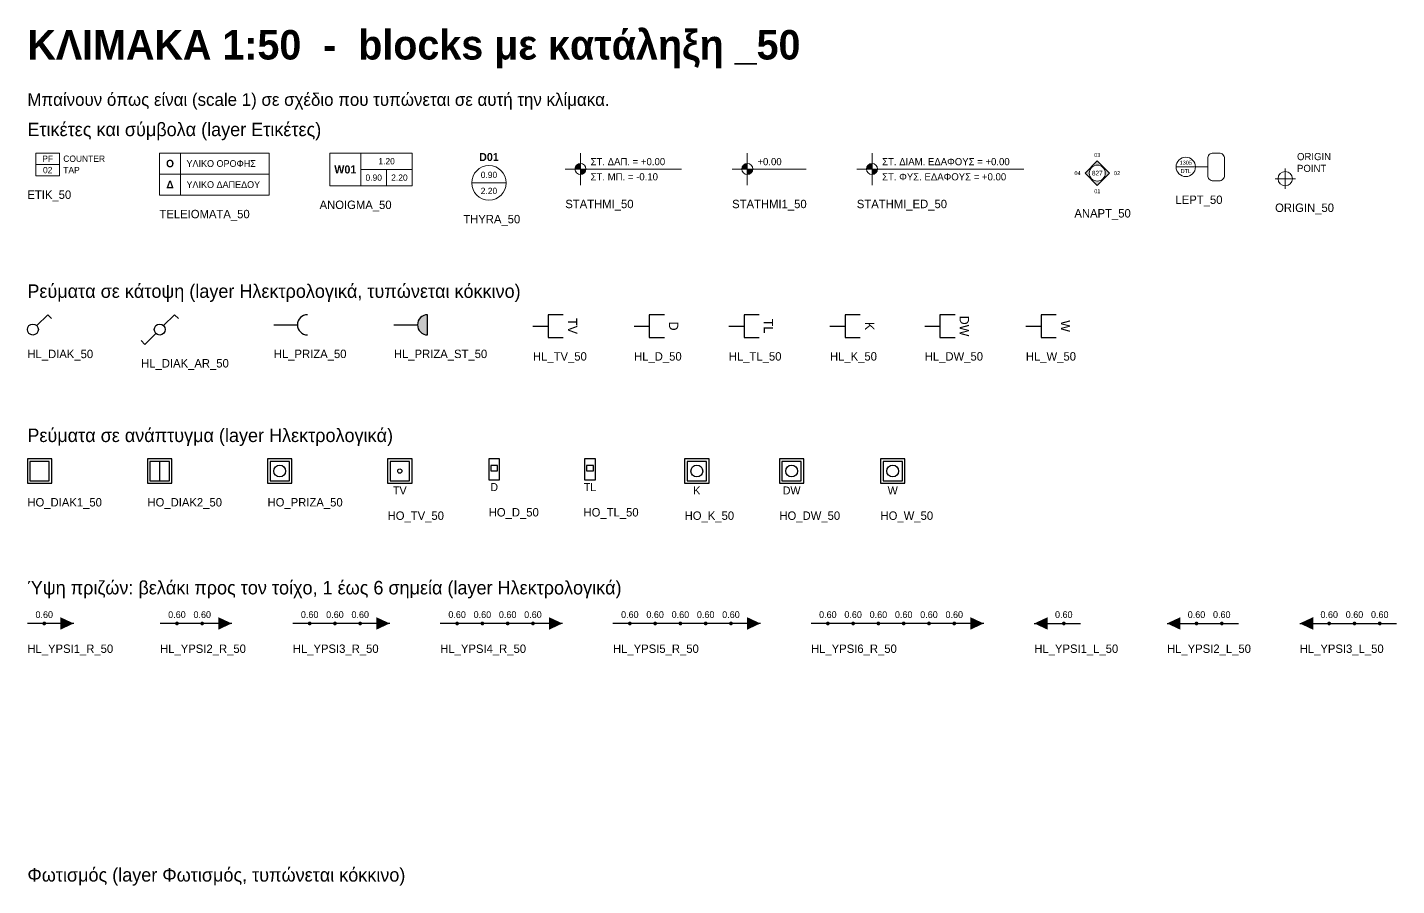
# Model space of a CAD drawing. Extents: x 0 to 269, y -106 to 0.
# Drawn here: x 46.35 to 62.6, y -10.16 to 0.03 of the extents above; entities that cross this region are included whole.
import ezdxf
from ezdxf.enums import TextEntityAlignment as Align

# ---------------------------------------------------------------- set-up
doc = ezdxf.new("R2010")
doc.units = 0
doc.layers.add('KIT-Οδηγίες', color=140, linetype='Continuous', plot=False)
doc.layers.add('Ετικέτες', color=61, linetype='Continuous', lineweight=18)
doc.layers.add('Ηλεκτρολογικά', color=1, linetype='Continuous', lineweight=25)
doc.styles.add('KIT', font='Commissioner-Regular.ttf')
doc.styles.add('KIT-B', font='Commissioner-Bold.ttf')

# ---------------------------------------------------------------- blocks, each defined once
blk = doc.blocks.new('ETIK_50')
blk.add_line((0, 0.135), (0.28, 0.135))
blk.add_lwpolyline([(0, 0), (0.28, 0), (0.28, 0.27), (0, 0.27)], close=True)
at = {"style": 'KIT'}
for tag, p in [('ΚΩΔΙΚΟΣ', (0.14, 0.2025)), ('ΑΡΙΘΜΟΣ', (0.14, 0.0675))]:
    blk.add_attdef(tag, text='', height=0.075, dxfattribs=at).set_placement(p, align=Align.MIDDLE_CENTER)
for tag, p in [('ΚΕΙΜΕΝΟ1', (0.325, 0.165)), ('ΚΕΙΜΕΝΟ2', (0.325, 0.03))]:
    blk.add_attdef(tag, p, '', height=0.075, dxfattribs=at)
blk = doc.blocks.new('TELEIOMATA_50')
for p, q in [((0.25, 0), (0.25, 0.5)), ((0, 0.25), (1.3, 0.25))]:
    blk.add_line(p, q)
blk.add_lwpolyline([(0, 0), (1.3, 0), (1.3, 0.5), (0, 0.5)], close=True)
at = {"style": 'KIT-B'}
for s, p in [('Ο', (0.125, 0.375)), ('Δ', (0.125, 0.125))]:
    blk.add_text(s, height=0.09, dxfattribs=at).set_placement(p, align=Align.MIDDLE_CENTER)
at = {"style": 'KIT'}
for tag, p in [('ΟΡΟΦΗ', (0.32, 0.375)), ('ΔΑΠΕΔΟ', (0.32, 0.125))]:
    blk.add_attdef(tag, text='', height=0.08, dxfattribs=at).set_placement(p, align=Align.MIDDLE_LEFT)
blk = doc.blocks.new('ANOIGMA_50')
for p, q in [((0.37, 0), (0.37, 0.39)), ((0.37, 0.195), (0.98, 0.195)), ((0.675, 0), (0.675, 0.195))]:
    blk.add_line(p, q)
blk.add_lwpolyline([(0, 0), (0.98, 0), (0.98, 0.39), (0, 0.39)], close=True)
for tag, height, style, p in [('ΠΛΑΤΟΣ', 0.075, 'KIT', (0.675, 0.2925)), ('ΑΡΙΘΜΟΣ', 0.095, 'KIT-B', (0.185, 0.195)), ('ΠΟΔΙΑ', 0.075, 'KIT', (0.5225, 0.0975)), ('ΠΡΕΚΙ', 0.075, 'KIT', (0.8275, 0.0975))]:
    blk.add_attdef(tag, text='', height=height, dxfattribs=dict(style=style)).set_placement(p, align=Align.MIDDLE_CENTER)
blk = doc.blocks.new('THYRA_50')
blk.add_line((-0.205, 0), (0.205, 0))
blk.add_circle((0, 0), 0.205)
at = {"style": 'KIT-B'}
blk.add_attdef('ΑΡΙΘΜΟΣ', text='', height=0.095, dxfattribs=at).set_placement((0, 0.26), align=Align.CENTER)
at = {"style": 'KIT'}
for tag, p in [('ΠΛΑΤΟΣ', (0, 0.095)), ('ΠΡΕΚΙ', (0, -0.095))]:
    blk.add_attdef(tag, text='', height=0.075, dxfattribs=at).set_placement(p, align=Align.MIDDLE_CENTER)
blk = doc.blocks.new('STATHMI_50')
for points in [[(0, 0), (0, 0.065, 0.414214), (-0.065, 0)], [(0, 0), (0, -0.065, 0.414214), (0.065, 0)]]:
    blk.add_hatch(color=256).paths.add_polyline_path(points)
for p, q in [((0, -0.19), (0, 0.19)), ((-0.18, 0), (1.2, 0))]:
    blk.add_line(p, q)
blk.add_circle((0, 0), 0.065)
at = {"style": 'KIT'}
for tag, p in [('ΔΑΠΕΔΟ', (0.12, 0.045)), ('ΜΠΕΤΟΝ', (0.12, -0.135))]:
    blk.add_attdef(tag, p, '', height=0.085, dxfattribs=at)
blk = doc.blocks.new('STATHMI1_50')
for points in [[(0, 0), (0, 0.065, 0.414214), (-0.065, 0)], [(0, 0), (0, -0.065, 0.414214), (0.065, 0)]]:
    blk.add_hatch(color=256).paths.add_polyline_path(points)
for p, q in [((0, -0.19), (0, 0.19)), ((-0.18, 0), (0.7, 0))]:
    blk.add_line(p, q)
blk.add_circle((0, 0), 0.065)
at = {"style": 'KIT'}
blk.add_attdef('ΣΤΑΘΜΗ', (0.12, 0.045), '', height=0.085, dxfattribs=at)
blk = doc.blocks.new('STATHMI_ED_50')
for points in [[(0, 0), (0, 0.065, 0.414214), (-0.065, 0)], [(0, 0), (0, -0.065, 0.414214), (0.065, 0)]]:
    blk.add_hatch(color=256).paths.add_polyline_path(points)
for p, q in [((0, -0.19), (0, 0.19)), ((-0.18, 0), (1.802, 0))]:
    blk.add_line(p, q)
blk.add_circle((0, 0), 0.065)
at = {"style": 'KIT'}
for tag, p in [('ΔΙΑΜΟΡΦΩΜΕΝΟ', (0.12, 0.045)), ('ΦΥΣΙΚΟ', (0.12, -0.135))]:
    blk.add_attdef(tag, p, '', height=0.085, dxfattribs=at)
blk = doc.blocks.new('ANAPT_50')
h = blk.add_hatch(color=256)
h.paths.add_polyline_path([(0.145, 0), (0, 0.145), (-0.145, 0), (0, -0.145)])
h.paths.add_polyline_path([(-0.095, 0, 1), (0.095, 0, 1)], flags=16)
blk.add_lwpolyline([(0.145, 0), (0, 0.145), (-0.145, 0), (0, -0.145)], close=True)
blk.add_circle((0, 0), 0.095)
at = {"style": 'KIT'}
for s, p in [('03', (0, 0.215)), ('04', (-0.235, 0)), ('02', (0.235, 0)), ('01', (0, -0.215))]:
    blk.add_text(s, height=0.0475, dxfattribs=at).set_placement(p, align=Align.MIDDLE_CENTER)
blk.add_attdef('ΣΧΕΔΙΟ', text='', height=0.055, dxfattribs=at).set_placement((0, 0), align=Align.MIDDLE_CENTER)
blk = doc.blocks.new('LEPT_50')
for p, q in [((-0.115, 0), (0.115, 0)), ((0.115, 0), (0.26, 0))]:
    blk.add_line(p, q)
blk.add_lwpolyline([(0.325, -0.165), (0.395, -0.165, 0.414214), (0.46, -0.1), (0.46, 0.1, 0.414214), (0.395, 0.165), (0.325, 0.165, 0.414214), (0.26, 0.1), (0.26, -0.1, 0.414214)], format="xyb", close=True)
blk.add_circle((0, 0), 0.115)
at = {"style": 'KIT'}
blk.add_text('DTL', height=0.0475, dxfattribs=at).set_placement((0, -0.05), align=Align.MIDDLE_CENTER)
blk.add_attdef('ΣΧΕΔΙΟ', text='', height=0.0475, dxfattribs=at).set_placement((0, 0.05), align=Align.MIDDLE_CENTER)
blk = doc.blocks.new('ORIGIN_50')
at = {"color": 1}
for p, q in [((-0.12, 0), (0.12, 0)), ((0, -0.12), (0, 0.12))]:
    blk.add_line(p, q, dxfattribs=at)
blk.add_circle((0, 0), 0.085, dxfattribs=at)
at = {"color": 1, "style": 'KIT'}
for s, p in [('ORIGIN', (0.14, 0.22)), ('POINT', (0.14, 0.08))]:
    blk.add_text(s, height=0.085, dxfattribs=at).set_placement(p)
blk = doc.blocks.new('HL_DIAK_50')
for p, q in [((0.046, 0.046), (0.176, 0.176)), ((0.176, 0.176), (0.221, 0.131))]:
    blk.add_line(p, q)
blk.add_circle((0, 0), 0.065)
blk = doc.blocks.new('HL_DIAK_AR_50')
for p, q in [((0.046, 0.046), (0.176, 0.176)), ((0.176, 0.176), (0.221, 0.131)), ((-0.176, -0.176), (-0.221, -0.131)), ((-0.046, -0.046), (-0.176, -0.176))]:
    blk.add_line(p, q)
blk.add_circle((0, 0), 0.065)
blk = doc.blocks.new('HL_PRIZA_50')
blk.add_line((0, 0), (0.28, 0))
blk.add_arc((0.4, 0), 0.12, 90, 270)
blk = doc.blocks.new('HL_PRIZA_ST_50')
blk.add_hatch(color=256).paths.add_polyline_path([(0.4, 0), (0.4, 0.12, 1), (0.4, -0.12)])
for p, q in [((0, 0), (0.28, 0)), ((0.4, -0.12), (0.4, 0.12))]:
    blk.add_line(p, q)
blk.add_arc((0.4, 0), 0.12, 90, 270)
blk = doc.blocks.new('HL_TV_50')
blk.add_line((0, 0), (0.18, 0))
blk.add_lwpolyline([(0.36, 0.135), (0.18, 0.135), (0.18, -0.135), (0.36, -0.135)])
at = {"style": 'KIT'}
blk.add_text('TV', height=0.11, rotation=-90, dxfattribs=at).set_placement((0.47, 0), align=Align.MIDDLE_CENTER)
blk = doc.blocks.new('HL_D_50')
blk.add_line((0, 0), (0.18, 0))
blk.add_lwpolyline([(0.36, 0.135), (0.18, 0.135), (0.18, -0.135), (0.36, -0.135)])
at = {"style": 'KIT'}
blk.add_text('D', height=0.11, rotation=-90, dxfattribs=at).set_placement((0.47, 0), align=Align.MIDDLE_CENTER)
blk = doc.blocks.new('HL_TL_50')
blk.add_line((0, 0), (0.18, 0))
blk.add_lwpolyline([(0.36, 0.135), (0.18, 0.135), (0.18, -0.135), (0.36, -0.135)])
at = {"style": 'KIT'}
blk.add_text('TL', height=0.11, rotation=-90, dxfattribs=at).set_placement((0.47, 0), align=Align.MIDDLE_CENTER)
blk = doc.blocks.new('HL_K_50')
blk.add_line((0, 0), (0.18, 0))
blk.add_lwpolyline([(0.36, 0.135), (0.18, 0.135), (0.18, -0.135), (0.36, -0.135)])
at = {"style": 'KIT'}
blk.add_text('K', height=0.11, rotation=-90, dxfattribs=at).set_placement((0.47, 0), align=Align.MIDDLE_CENTER)
blk = doc.blocks.new('HL_DW_50')
blk.add_line((0, 0), (0.18, 0))
blk.add_lwpolyline([(0.36, 0.135), (0.18, 0.135), (0.18, -0.135), (0.36, -0.135)])
at = {"style": 'KIT'}
blk.add_text('DW', height=0.11, rotation=-90, dxfattribs=at).set_placement((0.47, 0), align=Align.MIDDLE_CENTER)
blk = doc.blocks.new('HL_W_50')
blk.add_line((0, 0), (0.18, 0))
blk.add_lwpolyline([(0.36, 0.135), (0.18, 0.135), (0.18, -0.135), (0.36, -0.135)])
at = {"style": 'KIT'}
blk.add_text('W', height=0.11, rotation=-90, dxfattribs=at).set_placement((0.47, 0), align=Align.MIDDLE_CENTER)
blk = doc.blocks.new('HO_DIAK1_50')
for points in [[(-0.145, -0.145), (0.145, -0.145), (0.145, 0.145), (-0.145, 0.145)], [(-0.115, -0.115), (0.115, -0.115), (0.115, 0.115), (-0.115, 0.115)]]:
    blk.add_lwpolyline(points, close=True)
blk = doc.blocks.new('HO_DIAK2_50')
blk.add_line((0, -0.115), (0, 0.115))
for points in [[(-0.145, -0.145), (0.145, -0.145), (0.145, 0.145), (-0.145, 0.145)], [(-0.115, -0.115), (0.115, -0.115), (0.115, 0.115), (-0.115, 0.115)]]:
    blk.add_lwpolyline(points, close=True)
blk = doc.blocks.new('HO_PRIZA_50')
for points in [[(-0.145, -0.145), (0.145, -0.145), (0.145, 0.145), (-0.145, 0.145)], [(-0.115, -0.115), (0.115, -0.115), (0.115, 0.115), (-0.115, 0.115)]]:
    blk.add_lwpolyline(points, close=True)
blk.add_circle((0, 0), 0.07)
blk = doc.blocks.new('HO_TV_50')
for points in [[(-0.145, -0.145), (0.145, -0.145), (0.145, 0.145), (-0.145, 0.145)], [(-0.115, -0.115), (0.115, -0.115), (0.115, 0.115), (-0.115, 0.115)]]:
    blk.add_lwpolyline(points, close=True)
blk.add_circle((0, 0), 0.025)
at = {"style": 'KIT'}
blk.add_text('TV', height=0.095, dxfattribs=at).set_placement((0, -0.23), align=Align.MIDDLE_CENTER)
blk = doc.blocks.new('HO_D_50')
for points in [[(-0.065, -0.125), (0.065, -0.125), (0.065, 0.125), (-0.065, 0.125)], [(-0.04, -0.015), (0.04, -0.015), (0.04, 0.045), (-0.04, 0.045)]]:
    blk.add_lwpolyline(points, close=True)
at = {"style": 'KIT'}
blk.add_text('D', height=0.095, dxfattribs=at).set_placement((0, -0.21), align=Align.MIDDLE_CENTER)
blk = doc.blocks.new('HO_TL_50')
for points in [[(-0.065, -0.125), (0.065, -0.125), (0.065, 0.125), (-0.065, 0.125)], [(-0.04, -0.015), (0.04, -0.015), (0.04, 0.045), (-0.04, 0.045)]]:
    blk.add_lwpolyline(points, close=True)
at = {"style": 'KIT'}
blk.add_text('TL', height=0.095, dxfattribs=at).set_placement((0, -0.21), align=Align.MIDDLE_CENTER)
blk = doc.blocks.new('HO_K_50')
for points in [[(-0.145, -0.145), (0.145, -0.145), (0.145, 0.145), (-0.145, 0.145)], [(-0.115, -0.115), (0.115, -0.115), (0.115, 0.115), (-0.115, 0.115)]]:
    blk.add_lwpolyline(points, close=True)
blk.add_circle((0, 0), 0.07)
at = {"style": 'KIT'}
blk.add_text('K', height=0.095, dxfattribs=at).set_placement((0, -0.23), align=Align.MIDDLE_CENTER)
blk = doc.blocks.new('HO_DW_50')
for points in [[(-0.145, -0.145), (0.145, -0.145), (0.145, 0.145), (-0.145, 0.145)], [(-0.115, -0.115), (0.115, -0.115), (0.115, 0.115), (-0.115, 0.115)]]:
    blk.add_lwpolyline(points, close=True)
blk.add_circle((0, 0), 0.07)
at = {"style": 'KIT'}
blk.add_text('DW', height=0.095, dxfattribs=at).set_placement((0, -0.23), align=Align.MIDDLE_CENTER)
blk = doc.blocks.new('HO_W_50')
for points in [[(-0.145, -0.145), (0.145, -0.145), (0.145, 0.145), (-0.145, 0.145)], [(-0.115, -0.115), (0.115, -0.115), (0.115, 0.115), (-0.115, 0.115)]]:
    blk.add_lwpolyline(points, close=True)
blk.add_circle((0, 0), 0.07)
at = {"style": 'KIT'}
blk.add_text('W', height=0.095, dxfattribs=at).set_placement((0, -0.23), align=Align.MIDDLE_CENTER)
blk = doc.blocks.new('HL_YPSI1_R_50')
for points in [[(-0.3725, 0, 1), (-0.3275, 0, 1)], [(0, 0), (-0.16, 0.075), (-0.16, -0.075)]]:
    blk.add_hatch(color=8).paths.add_polyline_path(points)
at = {"color": 8}
blk.add_line((0, 0), (-0.55, 0), dxfattribs=at)
at = {"color": 1, "style": 'KIT'}
blk.add_attdef('ΥΨΟΣ1', text='', height=0.08, dxfattribs=at).set_placement((-0.35, 0.065), align=Align.CENTER)
blk = doc.blocks.new('HL_YPSI2_R_50')
for points in [[(-0.6725, 0, 1), (-0.6275, 0, 1)], [(-0.3725, 0, 1), (-0.3275, 0, 1)], [(0, 0), (-0.16, 0.075), (-0.16, -0.075)]]:
    blk.add_hatch(color=8).paths.add_polyline_path(points)
at = {"color": 8}
blk.add_line((0, 0), (-0.85, 0), dxfattribs=at)
at = {"color": 1, "style": 'KIT'}
for tag, p in [('ΥΨΟΣ2', (-0.65, 0.065)), ('ΥΨΟΣ1', (-0.35, 0.065))]:
    blk.add_attdef(tag, text='', height=0.08, dxfattribs=at).set_placement(p, align=Align.CENTER)
blk = doc.blocks.new('HL_YPSI3_R_50')
for points in [[(-0.9725, 0, 1), (-0.9275, 0, 1)], [(-0.6725, 0, 1), (-0.6275, 0, 1)], [(-0.3725, 0, 1), (-0.3275, 0, 1)], [(0, 0), (-0.16, 0.075), (-0.16, -0.075)]]:
    blk.add_hatch(color=8).paths.add_polyline_path(points)
at = {"color": 8}
blk.add_line((0, 0), (-1.15, 0), dxfattribs=at)
at = {"color": 1, "style": 'KIT'}
for tag, p in [('ΥΨΟΣ3', (-0.95, 0.065)), ('ΥΨΟΣ2', (-0.65, 0.065)), ('ΥΨΟΣ1', (-0.35, 0.065))]:
    blk.add_attdef(tag, text='', height=0.08, dxfattribs=at).set_placement(p, align=Align.CENTER)
blk = doc.blocks.new('HL_YPSI4_R_50')
for points in [[(-1.2725, 0, 1), (-1.2275, 0, 1)], [(-0.9725, 0, 1), (-0.9275, 0, 1)], [(-0.6725, 0, 1), (-0.6275, 0, 1)], [(-0.3725, 0, 1), (-0.3275, 0, 1)], [(0, 0), (-0.16, 0.075), (-0.16, -0.075)]]:
    blk.add_hatch(color=8).paths.add_polyline_path(points)
at = {"color": 8}
blk.add_line((0, 0), (-1.45, 0), dxfattribs=at)
at = {"color": 1, "style": 'KIT'}
for tag, p in [('ΥΨΟΣ4', (-1.25, 0.065)), ('ΥΨΟΣ3', (-0.95, 0.065)), ('ΥΨΟΣ2', (-0.65, 0.065)), ('ΥΨΟΣ1', (-0.35, 0.065))]:
    blk.add_attdef(tag, text='', height=0.08, dxfattribs=at).set_placement(p, align=Align.CENTER)
blk = doc.blocks.new('HL_YPSI5_R_50')
for points in [[(-1.5725, 0, 1), (-1.5275, 0, 1)], [(-1.2725, 0, 1), (-1.2275, 0, 1)], [(-0.9725, 0, 1), (-0.9275, 0, 1)], [(-0.6725, 0, 1), (-0.6275, 0, 1)], [(-0.3725, 0, 1), (-0.3275, 0, 1)], [(0, 0), (-0.16, 0.075), (-0.16, -0.075)]]:
    blk.add_hatch(color=8).paths.add_polyline_path(points)
at = {"color": 8}
blk.add_line((0, 0), (-1.75, 0), dxfattribs=at)
at = {"color": 1, "style": 'KIT'}
for tag, p in [('ΥΨΟΣ5', (-1.55, 0.065)), ('ΥΨΟΣ4', (-1.25, 0.065)), ('ΥΨΟΣ3', (-0.95, 0.065)), ('ΥΨΟΣ2', (-0.65, 0.065)), ('ΥΨΟΣ1', (-0.35, 0.065))]:
    blk.add_attdef(tag, text='', height=0.08, dxfattribs=at).set_placement(p, align=Align.CENTER)
blk = doc.blocks.new('HL_YPSI6_R_50')
for points in [[(-1.8725, 0, 1), (-1.8275, 0, 1)], [(-1.5725, 0, 1), (-1.5275, 0, 1)], [(-1.2725, 0, 1), (-1.2275, 0, 1)], [(-0.9725, 0, 1), (-0.9275, 0, 1)], [(-0.6725, 0, 1), (-0.6275, 0, 1)], [(-0.3725, 0, 1), (-0.3275, 0, 1)], [(0, 0), (-0.16, 0.075), (-0.16, -0.075)]]:
    blk.add_hatch(color=8).paths.add_polyline_path(points)
at = {"color": 8}
blk.add_line((0, 0), (-2.05, 0), dxfattribs=at)
at = {"color": 1, "style": 'KIT'}
for tag, p in [('ΥΨΟΣ6', (-1.85, 0.065)), ('ΥΨΟΣ5', (-1.55, 0.065)), ('ΥΨΟΣ4', (-1.25, 0.065)), ('ΥΨΟΣ3', (-0.95, 0.065)), ('ΥΨΟΣ2', (-0.65, 0.065)), ('ΥΨΟΣ1', (-0.35, 0.065))]:
    blk.add_attdef(tag, text='', height=0.08, dxfattribs=at).set_placement(p, align=Align.CENTER)
blk = doc.blocks.new('HL_YPSI1_L_50')
for points in [[(0, 0), (0.16, -0.075), (0.16, 0.075)], [(0.3275, 0, 1), (0.3725, 0, 1)]]:
    blk.add_hatch(color=8).paths.add_polyline_path(points)
at = {"color": 8}
blk.add_line((0, 0), (0.55, 0), dxfattribs=at)
at = {"color": 1, "style": 'KIT'}
blk.add_attdef('ΥΨΟΣ1', text='', height=0.08, dxfattribs=at).set_placement((0.35, 0.065), align=Align.CENTER)
blk = doc.blocks.new('HL_YPSI2_L_50')
for points in [[(0, 0), (0.16, -0.075), (0.16, 0.075)], [(0.3275, 0, 1), (0.3725, 0, 1)], [(0.6275, 0, 1), (0.6725, 0, 1)]]:
    blk.add_hatch(color=8).paths.add_polyline_path(points)
at = {"color": 8}
blk.add_line((0, 0), (0.85, 0), dxfattribs=at)
at = {"color": 1, "style": 'KIT'}
for tag, p in [('ΥΨΟΣ1', (0.35, 0.065)), ('ΥΨΟΣ2', (0.65, 0.065))]:
    blk.add_attdef(tag, text='', height=0.08, dxfattribs=at).set_placement(p, align=Align.CENTER)
blk = doc.blocks.new('HL_YPSI3_L_50')
for points in [[(0, 0), (0.16, -0.075), (0.16, 0.075)], [(0.3275, 0, 1), (0.3725, 0, 1)], [(0.6275, 0, 1), (0.6725, 0, 1)], [(0.9275, 0, 1), (0.9725, 0, 1)]]:
    blk.add_hatch(color=8).paths.add_polyline_path(points)
at = {"color": 8}
blk.add_line((0, 0), (1.15, 0), dxfattribs=at)
at = {"color": 1, "style": 'KIT'}
for tag, p in [('ΥΨΟΣ1', (0.35, 0.065)), ('ΥΨΟΣ2', (0.65, 0.065)), ('ΥΨΟΣ3', (0.95, 0.065))]:
    blk.add_attdef(tag, text='', height=0.08, dxfattribs=at).set_placement(p, align=Align.CENTER)

msp = doc.modelspace()

# ---------------------------------------------------------------- block references
at = {"layer": 'Ετικέτες'}
for name, p, values in [('ETIK_50', (46.451, -1.73), {'ΚΩΔΙΚΟΣ': 'PF', 'ΑΡΙΘΜΟΣ': '02', 'ΚΕΙΜΕΝΟ1': 'COUNTER', 'ΚΕΙΜΕΝΟ2': 'TAP'}), ('TELEIOMATA_50', (47.918, -1.96), {'ΟΡΟΦΗ': 'ΥΛΙΚΟ ΟΡΟΦΗΣ', 'ΔΑΠΕΔΟ': 'ΥΛΙΚΟ ΔΑΠΕΔΟΥ'}), ('ANOIGMA_50', (49.938, -1.85), {'ΑΡΙΘΜΟΣ': 'W01', 'ΠΛΑΤΟΣ': '1.20', 'ΠΟΔΙΑ': '0.90', 'ΠΡΕΚΙ': '2.20'}), ('THYRA_50', (51.828, -1.815), {'ΑΡΙΘΜΟΣ': 'D01', 'ΠΛΑΤΟΣ': '0.90', 'ΠΡΕΚΙ': '2.20'}), ('STATHMI_50', (52.914, -1.65), {'ΔΑΠΕΔΟ': 'ΣΤ. ΔΑΠ. = +0.00', 'ΜΠΕΤΟΝ': 'ΣΤ. ΜΠ. = -0.10'}), ('STATHMI1_50', (54.894, -1.65), {'ΣΤΑΘΜΗ': '+0.00'}), ('STATHMI_ED_50', (56.374, -1.65), {'ΔΙΑΜΟΡΦΩΜΕΝΟ': 'ΣΤ. ΔΙΑΜ. ΕΔΑΦΟΥΣ = +0.00', 'ΦΥΣΙΚΟ': 'ΣΤ. ΦΥΣ. ΕΔΑΦΟΥΣ = +0.00'}), ('ANAPT_50', (59.048, -1.699), {'ΣΧΕΔΙΟ': '827'}), ('LEPT_50', (60.098, -1.625), {'ΣΧΕΔΙΟ': '1305'})]:
    msp.add_blockref(name, p, dxfattribs=at).add_auto_attribs(values)
msp.add_blockref('ORIGIN_50', (61.278, -1.765), dxfattribs=at)
at = {"layer": 'Ηλεκτρολογικά'}
for name, p in [('HL_DIAK_50', (46.415, -3.556)), ('HL_DIAK_AR_50', (47.921, -3.556)), ('HL_PRIZA_50', (49.275, -3.5)), ('HL_PRIZA_ST_50', (50.7, -3.5)), ('HL_TV_50', (52.35, -3.515)), ('HL_D_50', (53.55, -3.515)), ('HL_TL_50', (54.675, -3.515)), ('HL_K_50', (55.875, -3.515)), ('HL_DW_50', (57, -3.515)), ('HL_W_50', (58.2, -3.515)), ('HO_DIAK1_50', (46.495, -5.237)), ('HO_DIAK2_50', (47.92, -5.237)), ('HO_PRIZA_50', (49.345, -5.237)), ('HO_TV_50', (50.77, -5.237)), ('HO_D_50', (51.89, -5.217)), ('HO_TL_50', (53.027, -5.217)), ('HO_K_50', (54.295, -5.237)), ('HO_DW_50', (55.42, -5.237)), ('HO_W_50', (56.62, -5.237))]:
    msp.add_blockref(name, p, dxfattribs=at)
for name, p, values in [('HL_YPSI1_R_50', (46.9, -7.046), {'ΥΨΟΣ1': '0.60'}), ('HL_YPSI2_R_50', (48.775, -7.046), {'ΥΨΟΣ1': '0.60', 'ΥΨΟΣ2': '0.60'}), ('HL_YPSI3_R_50', (50.65, -7.046), {'ΥΨΟΣ1': '0.60', 'ΥΨΟΣ2': '0.60', 'ΥΨΟΣ3': '0.60'}), ('HL_YPSI4_R_50', (52.7, -7.046), {'ΥΨΟΣ1': '0.60', 'ΥΨΟΣ2': '0.60', 'ΥΨΟΣ3': '0.60', 'ΥΨΟΣ4': '0.60'}), ('HL_YPSI5_R_50', (55.05, -7.046), {'ΥΨΟΣ1': '0.60', 'ΥΨΟΣ2': '0.60', 'ΥΨΟΣ3': '0.60', 'ΥΨΟΣ4': '0.60', 'ΥΨΟΣ5': '0.60'}), ('HL_YPSI6_R_50', (57.7, -7.046), {'ΥΨΟΣ1': '0.60', 'ΥΨΟΣ2': '0.60', 'ΥΨΟΣ3': '0.60', 'ΥΨΟΣ4': '0.60', 'ΥΨΟΣ5': '0.60', 'ΥΨΟΣ6': '0.60'}), ('HL_YPSI1_L_50', (58.3, -7.046), {'ΥΨΟΣ1': '0.60'}), ('HL_YPSI2_L_50', (59.875, -7.046), {'ΥΨΟΣ1': '0.60', 'ΥΨΟΣ2': '0.60'}), ('HL_YPSI3_L_50', (61.45, -7.046), {'ΥΨΟΣ1': '0.60', 'ΥΨΟΣ2': '0.60', 'ΥΨΟΣ3': '0.60'})]:
    msp.add_blockref(name, p, dxfattribs=at).add_auto_attribs(values)

# ---------------------------------------------------------------- texts
at = {"layer": 'KIT-Οδηγίες'}
for s, height, style, p in [('ΚΛΙΜΑΚΑ 1:50  -  blocks με κατάληξη _50', 0.35, 'KIT-B', (46.35, -0.35)), ('Μπαίνουν όπως είναι (scale 1) σε σχέδιο που τυπώνεται σε αυτή την κλίμακα.', 0.15, 'KIT', (46.35, -0.9)), ('Ετικέτες και σύμβολα (layer Ετικέτες)', 0.16, 'KIT', (46.35, -1.26)), ('ETIK_50', 0.1, 'KIT', (46.35, -2.005)), ('ANOIGMA_50', 0.1, 'KIT', (49.818, -2.125)), ('STATHMI_50', 0.1, 'KIT', (52.734, -2.115)), ('STATHMI1_50', 0.1, 'KIT', (54.714, -2.115)), ('STATHMI_ED_50', 0.1, 'KIT', (56.194, -2.115)), ('LEPT_50', 0.1, 'KIT', (59.976, -2.065)), ('ORIGIN_50', 0.1, 'KIT', (61.158, -2.16)), ('TELEIOMATA_50', 0.1, 'KIT', (47.918, -2.235)), ('THYRA_50', 0.1, 'KIT', (51.523, -2.295)), ('ANAPT_50', 0.1, 'KIT', (58.776, -2.226)), ('Ρεύματα σε κάτοψη (layer Ηλεκτρολογικά, τυπώνεται κόκκινο)', 0.16, 'KIT', (46.35, -3.18)), ('HL_DIAK_50', 0.1, 'KIT', (46.35, -3.896)), ('HL_PRIZA_50', 0.1, 'KIT', (49.275, -3.895)), ('HL_PRIZA_ST_50', 0.1, 'KIT', (50.7, -3.895)), ('HL_TV_50', 0.1, 'KIT', (52.35, -3.925)), ('HL_D_50', 0.1, 'KIT', (53.55, -3.925)), ('HL_TL_50', 0.1, 'KIT', (54.675, -3.925)), ('HL_K_50', 0.1, 'KIT', (55.875, -3.925)), ('HL_DW_50', 0.1, 'KIT', (57, -3.925)), ('HL_W_50', 0.1, 'KIT', (58.2, -3.925)), ('HL_DIAK_AR_50', 0.1, 'KIT', (47.7, -4.007)), ('Ρεύματα σε ανάπτυγμα (layer Ηλεκτρολογικά)', 0.16, 'KIT', (46.35, -4.892)), ('HO_DIAK1_50', 0.1, 'KIT', (46.35, -5.657)), ('HO_DIAK2_50', 0.1, 'KIT', (47.775, -5.657)), ('HO_PRIZA_50', 0.1, 'KIT', (49.2, -5.657)), ('HO_D_50', 0.1, 'KIT', (51.825, -5.776)), ('HO_TL_50', 0.1, 'KIT', (52.95, -5.776)), ('HO_TV_50', 0.1, 'KIT', (50.625, -5.816)), ('HO_K_50', 0.1, 'KIT', (54.15, -5.816)), ('HO_DW_50', 0.1, 'KIT', (55.275, -5.816)), ('HO_W_50', 0.1, 'KIT', (56.475, -5.816)), ('Ύψη πριζών: βελάκι προς τον τοίχο, 1 έως 6 σημεία (layer Ηλεκτρολογικά)', 0.16, 'KIT', (46.35, -6.701)), ('HL_YPSI1_R_50', 0.1, 'KIT', (46.35, -7.396)), ('HL_YPSI2_R_50', 0.1, 'KIT', (47.925, -7.396)), ('HL_YPSI3_R_50', 0.1, 'KIT', (49.5, -7.396)), ('HL_YPSI4_R_50', 0.1, 'KIT', (51.25, -7.396)), ('HL_YPSI5_R_50', 0.1, 'KIT', (53.3, -7.396)), ('HL_YPSI6_R_50', 0.1, 'KIT', (55.65, -7.396)), ('HL_YPSI1_L_50', 0.1, 'KIT', (58.3, -7.396)), ('HL_YPSI2_L_50', 0.1, 'KIT', (59.875, -7.396)), ('HL_YPSI3_L_50', 0.1, 'KIT', (61.45, -7.396)), ('Φωτισμός (layer Φωτισμός, τυπώνεται κόκκινο)', 0.16, 'KIT', (46.35, -10.111))]:
    msp.add_text(s, height=height, dxfattribs=dict(at, style=style)).set_placement(p)

doc.saveas('drawing.dxf')
